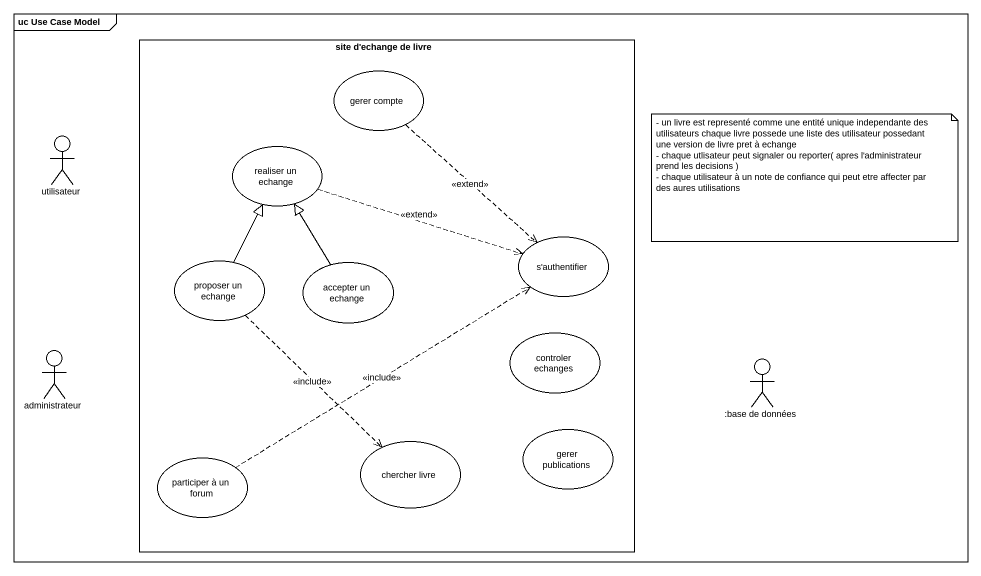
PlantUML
@startuml
mainframe uc Use Case Model
rectangle "site d'echange de livre" as site_d_echange_de_livre {
  usecase "gerer compte" as gerer_compte
  usecase "realiser un echange" as realiser_un_echange
  usecase "proposer un echange" as proposer_un_echange
  usecase "s'authentifier" as s_authentifier
  usecase "accepter un echange" as accepter_un_echange
  usecase "controler echanges" as controler_echanges
  usecase "chercher livre" as chercher_livre
  usecase "gerer publications" as gerer_publications
  usecase "participer à un forum" as participer_à_un_forum
}
actor utilisateur
actor administrateur
actor ":base de données" as base_de_données
gerer_compte ..> s_authentifier : <<extend>>
realiser_un_echange .right.> s_authentifier : <<extend>>
proposer_un_echange -up-|> realiser_un_echange
proposer_un_echange ..> chercher_livre : <<include>>
accepter_un_echange -up-|> realiser_un_echange
participer_à_un_forum .up.> s_authentifier : <<include>>
note as N1
  - un livre est representé comme une entité unique independante des utilisateurs chaque livre possede une liste des utilisateur possedant une version de livre pret à echange
  - chaque utlisateur peut signaler ou reporter( apres l'administrateur prend les decisions )
  - chaque utilisateur à un note de confiance qui peut etre affecter par des aures utilisations
end note
@enduml
